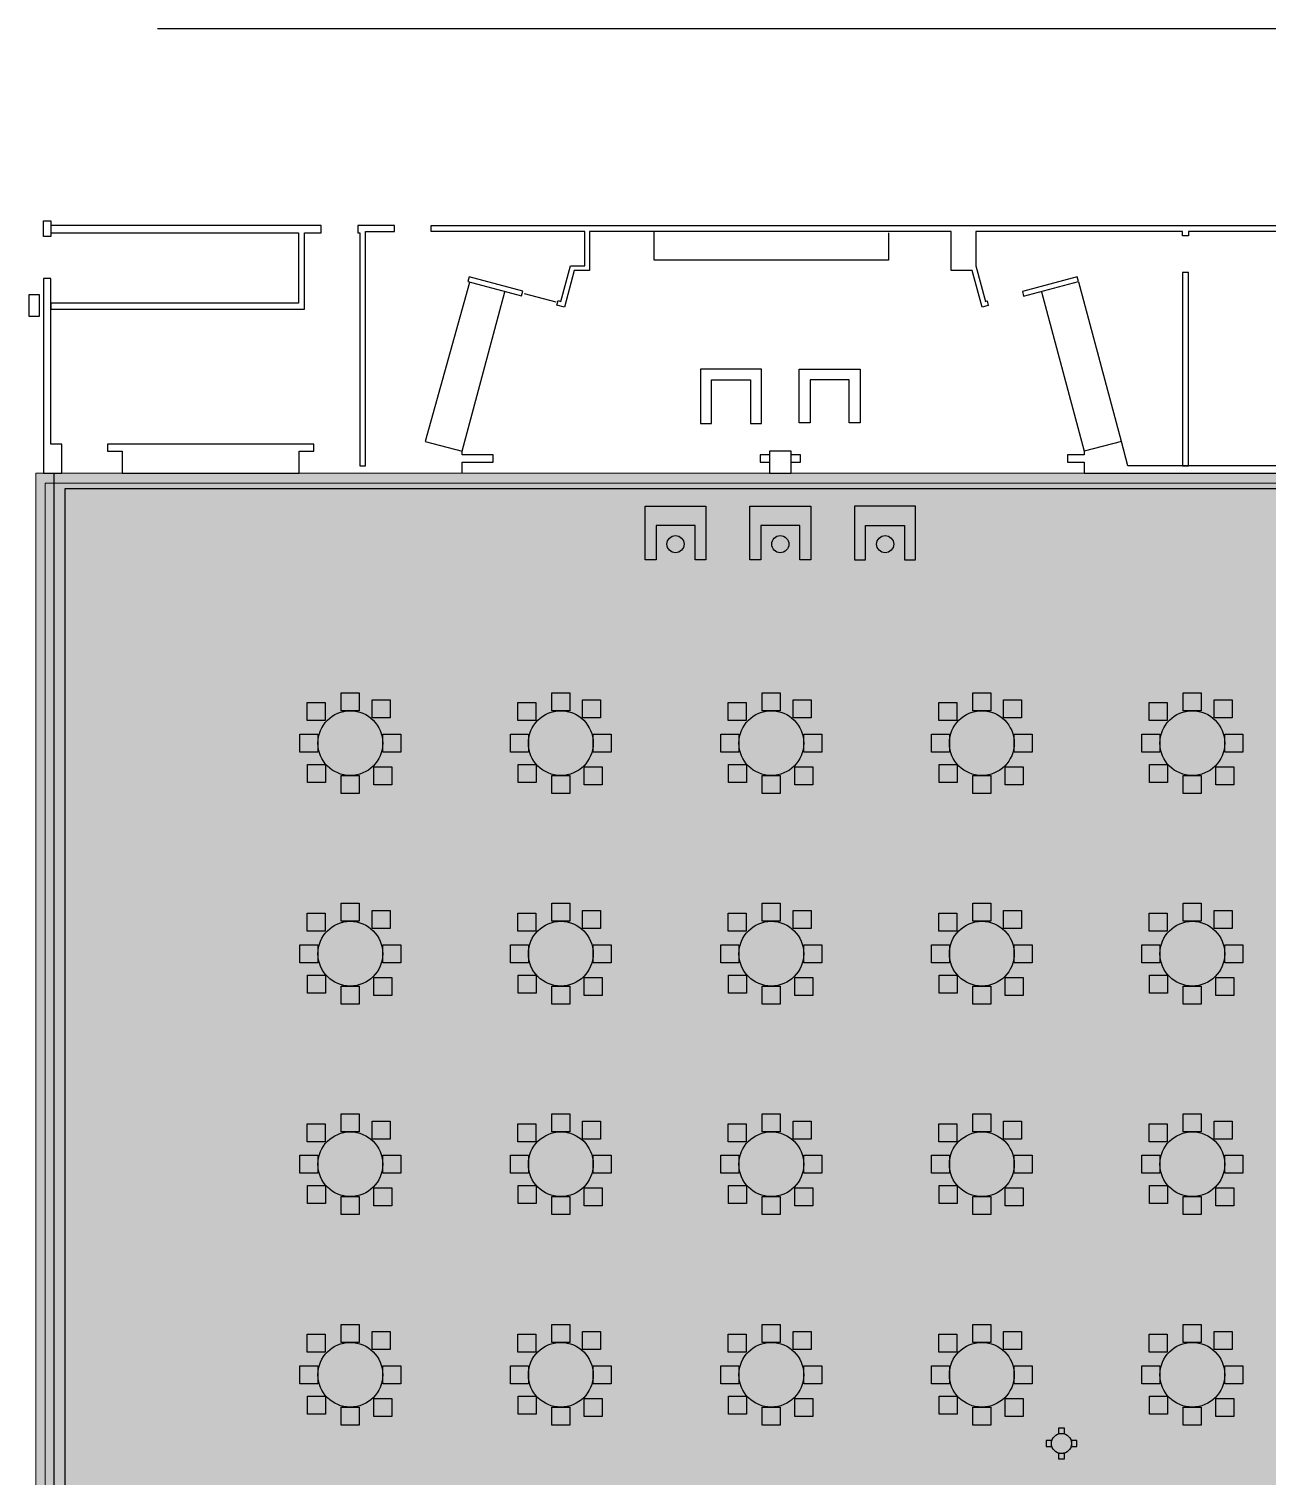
# Model space of a CAD drawing. Header units: metres. Extents: x 304 to 666, y 535 to 801.
# Drawn here: x 308.3 to 421.1, y 669.5 to 801.4 of the extents above; entities that cross this region are included whole.
import ezdxf

# ---------------------------------------------------------------- set-up
doc = ezdxf.new("R2010")
doc.units = ezdxf.units.M
doc.header["$MEASUREMENT"] = 0
doc.layers.add('building', color=7, linetype='Continuous')
doc.layers.add('building3', color=7, linetype='Continuous')

msp = doc.modelspace()

# ---------------------------------------------------------------- hatches: boundary and pattern name
at = {"layer": 'building', "lineweight": 0, "true_color": 0xe6e6e6, "transparency": 33554687}
h = msp.add_hatch(color=254, dxfattribs=at)
h.dxf.hatch_style = 1
h.paths.add_polyline_path([(491.003, 759.9635), (309.7528, 759.9635), (309.7528, 591.7968), (491.003, 591.7968)])
at = {"layer": 'building3', "lineweight": 0, "true_color": 0xe6e6e6, "transparency": 33554687}
h = msp.add_hatch(color=254, dxfattribs=at)
h.dxf.hatch_style = 1
h.paths.add_polyline_path([(490.1637, 760.8808), (308.9135, 760.8808), (308.9135, 592.7141), (490.1637, 592.7141)])
at = {"layer": 'building3', "lineweight": 0, "true_color": 0xffe599, "transparency": 33554687}
h = msp.add_hatch(color=41, dxfattribs=at)
edge = h.paths.add_edge_path(flags=0)
edge.add_ellipse((402.3802, 672.4675), major_axis=(0.9144, 0), ratio=1, start_angle=0.00573, end_angle=360, ccw=False)
edge.add_line((403.2946, 672.4674), (403.2946, 672.4675))

# ---------------------------------------------------------------- linework, layer by layer
at = {"layer": 'building', "color": 18, "lineweight": 25, "true_color": 0x000000}
for points in [[(503.9493, 801.3713), (319.9927, 801.3713)], [(356.4974, 776.6185), (356.7623, 776.5476), (357.6312, 779.7903), (358.935, 779.7903), (358.935, 782.9153), (344.9276, 782.9153), (344.9276, 783.457), (429.845, 783.457), (429.845, 782.9153), (413.9417, 782.9153), (413.9417, 782.5078), (413.4, 782.5078), (413.4, 782.9153), (394.5789, 782.9153), (394.5789, 779.7903), (395.4478, 776.5476), (395.5944, 776.5869), (395.7077, 776.1643)], [(395.7077, 776.1642), (395.1384, 776.0117), (394.2431, 779.3528), (392.3375, 779.3528), (392.3375, 782.9153), (359.3725, 782.9153), (359.3725, 779.3528), (357.9668, 779.3528), (357.0716, 776.0117), (356.3841, 776.1959), (356.4973, 776.6185)], [(365.2653, 780.305), (365.2653, 782.9153)], [(386.6282, 782.7941), (386.6282, 780.2903), (365.2653, 780.2903)], [(309.6082, 760.8808), (310.2683, 760.8808), (311.2775, 760.8808), (311.2775, 763.5475), (310.2749, 763.5475), (310.2749, 778.6236), (309.6082, 778.6236), (309.6082, 760.8969)], [(348.4237, 778.2642), (344.3786, 763.7853), (347.754, 762.8808)], [(402.9207, 761.8808), (404.4573, 761.8808), (404.4573, 760.8808), (430.9573, 760.8808), (430.9573, 761.5475), (408.4381, 761.5475), (407.8381, 763.7867), (403.9473, 778.3073)], [(347.754, 760.8808), (347.754, 761.8808), (350.5874, 761.8808), (350.5874, 762.5475), (347.754, 762.5475), (347.7527, 762.8809), (351.6435, 777.4015)], [(353.3954, 777.2771), (356.2932, 776.5006)], [(400.5665, 777.4015), (404.4573, 762.8809), (404.4573, 762.5475), (402.9206, 762.5475), (402.9206, 761.8809)], [(374.0296, 769.3808), (374.0296, 765.4294), (375.0296, 765.4294), (375.0296, 770.3808), (369.4785, 770.3808), (369.4785, 765.4294), (370.4785, 765.4294), (370.4785, 769.3808), (374.0394, 769.3808)], [(379.4785, 769.3808), (379.4785, 765.4792), (378.4785, 765.4792), (378.4785, 770.3808), (384.0296, 770.3808), (384.0296, 765.4792), (383.0296, 765.4792), (383.0296, 769.3808), (379.4686, 769.3808)], [(316.7748, 762.8808), (316.7748, 760.8808), (318.7748, 760.8808), (332.9113, 760.8808), (332.9113, 762.8808), (334.2447, 762.8808), (334.2447, 763.5475), (315.4441, 763.5475), (315.4441, 762.8808), (316.7775, 762.8808)], [(407.838, 763.7867), (404.4573, 762.8808)], [(375.754, 762.5475), (374.9207, 762.5475), (374.9207, 761.8808), (375.754, 761.8808)], [(377.754, 761.8808), (378.5873, 761.8808), (378.5873, 762.5475), (377.754, 762.5475)], [(310.5405, 760.8808), (310.5405, 591.9668)]]:
    msp.add_lwpolyline(points, dxfattribs=at)
for points in [[(309.6082, 783.8831), (310.2749, 783.8831), (310.2749, 782.457), (309.6082, 782.457)], [(310.2748, 782.7903), (332.8342, 782.7903), (332.8342, 776.377), (310.2748, 776.377), (310.2748, 775.8353), (333.3759, 775.8353), (333.3759, 782.7903), (334.9138, 782.7903), (334.9138, 783.457), (310.2748, 783.457)], [(338.2472, 782.7903), (338.4142, 782.7903), (338.4142, 761.5475), (338.9559, 761.5475), (338.9559, 782.9153), (341.5943, 782.9153), (341.5943, 783.457), (338.9559, 783.457), (338.2472, 783.457)], [(348.3921, 778.7903), (348.2789, 778.3677), (353.1643, 777.0586), (353.2776, 777.4812)], [(403.8179, 778.7903), (398.8142, 777.4496), (398.9274, 777.027), (403.9311, 778.3677)], [(413.4, 779.1745), (413.4, 761.5475), (413.9417, 761.5475), (413.9417, 779.1745)], [(309.2291, 777.1475), (308.2708, 777.1475), (308.2708, 775.1892), (309.2291, 775.1892)], [(375.754, 762.8808), (375.754, 760.8808), (377.754, 760.8808), (377.754, 762.8808)], [(365.4274, 752.9792), (364.4274, 752.9792), (364.4274, 757.8808), (369.9785, 757.8808), (369.9785, 752.9792), (368.9785, 752.9792), (368.9785, 756.1188), (365.4274, 756.1188)], [(373.9785, 757.8808), (379.5296, 757.8808), (379.5296, 752.9792), (378.5296, 752.9792), (378.5296, 756.1188), (374.9785, 756.1188), (374.9785, 752.9792), (373.9785, 752.9792)], [(388.0806, 756.1188), (388.0806, 752.9792), (389.0806, 752.9792), (389.0806, 757.8808), (383.5295, 757.8808), (383.5295, 752.9792), (384.5295, 752.9792), (384.5295, 756.1188)], [(333.6331, 739.9786), (335.2735, 739.9786), (335.2735, 738.3382), (333.6331, 738.3382)], [(336.7391, 740.8808), (338.3795, 740.8808), (338.3795, 739.2404), (336.7391, 739.2404)], [(339.5462, 740.225), (341.1866, 740.225), (341.1866, 738.5846), (339.5462, 738.5846)], [(352.8195, 739.9786), (354.4599, 739.9786), (354.4599, 738.3382), (352.8195, 738.3382)], [(355.9255, 740.8808), (357.5659, 740.8808), (357.5659, 739.2404), (355.9255, 739.2404)], [(358.7326, 740.225), (360.373, 740.225), (360.373, 738.5846), (358.7326, 738.5846)], [(372.0059, 739.9786), (373.6463, 739.9786), (373.6463, 738.3382), (372.0059, 738.3382)], [(375.1119, 740.8808), (376.7523, 740.8808), (376.7523, 739.2404), (375.1119, 739.2404)], [(377.919, 740.225), (379.5594, 740.225), (379.5594, 738.5846), (377.919, 738.5846)], [(391.1923, 739.9786), (392.8327, 739.9786), (392.8327, 738.3382), (391.1923, 738.3382)], [(394.2983, 740.8808), (395.9387, 740.8808), (395.9387, 739.2404), (394.2983, 739.2404)], [(397.1054, 740.225), (398.7458, 740.225), (398.7458, 738.5846), (397.1054, 738.5846)], [(410.3787, 739.9786), (412.0191, 739.9786), (412.0191, 738.3382), (410.3787, 738.3382)], [(413.4847, 740.8808), (415.1251, 740.8808), (415.1251, 739.2404), (413.4847, 739.2404)], [(416.2918, 740.225), (417.9322, 740.225), (417.9322, 738.5846), (416.2918, 738.5846)], [(332.9661, 737.1079), (334.6065, 737.1079), (334.6065, 735.4675), (332.9661, 735.4675)], [(340.5121, 737.1079), (342.1525, 737.1079), (342.1525, 735.4675), (340.5121, 735.4675)], [(352.1525, 737.1079), (353.7929, 737.1079), (353.7929, 735.4675), (352.1525, 735.4675)], [(359.6985, 737.1079), (361.3389, 737.1079), (361.3389, 735.4675), (359.6985, 735.4675)], [(371.3389, 737.1079), (372.9793, 737.1079), (372.9793, 735.4675), (371.3389, 735.4675)], [(378.8849, 737.1079), (380.5253, 737.1079), (380.5253, 735.4675), (378.8849, 735.4675)], [(390.5253, 737.1079), (392.1657, 737.1079), (392.1657, 735.4675), (390.5253, 735.4675)], [(398.0713, 737.1079), (399.7117, 737.1079), (399.7117, 735.4675), (398.0713, 735.4675)], [(409.7117, 737.1079), (411.3521, 737.1079), (411.3521, 735.4675), (409.7117, 735.4675)], [(417.2577, 737.1079), (418.8981, 737.1079), (418.8981, 735.4675), (417.2577, 735.4675)], [(333.664, 734.3428), (335.3044, 734.3428), (335.3044, 732.7024), (333.664, 732.7024)], [(336.7391, 733.3349), (338.3795, 733.3349), (338.3795, 731.6945), (336.7391, 731.6945)], [(339.7004, 734.1269), (341.3408, 734.1269), (341.3408, 732.4865), (339.7004, 732.4865)], [(352.8504, 734.3428), (354.4908, 734.3428), (354.4908, 732.7024), (352.8504, 732.7024)], [(355.9255, 733.3349), (357.5659, 733.3349), (357.5659, 731.6945), (355.9255, 731.6945)], [(358.8868, 734.1269), (360.5272, 734.1269), (360.5272, 732.4865), (358.8868, 732.4865)], [(372.0368, 734.3428), (373.6772, 734.3428), (373.6772, 732.7024), (372.0368, 732.7024)], [(375.1119, 733.3349), (376.7523, 733.3349), (376.7523, 731.6945), (375.1119, 731.6945)], [(378.0732, 734.1269), (379.7136, 734.1269), (379.7136, 732.4865), (378.0732, 732.4865)], [(391.2232, 734.3428), (392.8636, 734.3428), (392.8636, 732.7024), (391.2232, 732.7024)], [(394.2983, 733.3349), (395.9387, 733.3349), (395.9387, 731.6945), (394.2983, 731.6945)], [(397.2596, 734.1269), (398.9, 734.1269), (398.9, 732.4865), (397.2596, 732.4865)], [(410.4096, 734.3428), (412.05, 734.3428), (412.05, 732.7024), (410.4096, 732.7024)], [(413.4847, 733.3349), (415.1251, 733.3349), (415.1251, 731.6945), (413.4847, 731.6945)], [(416.446, 734.1269), (418.0864, 734.1269), (418.0864, 732.4865), (416.446, 732.4865)], [(336.7391, 721.6945), (338.3795, 721.6945), (338.3795, 720.0541), (336.7391, 720.0541)], [(355.9255, 721.6945), (357.5659, 721.6945), (357.5659, 720.0541), (355.9255, 720.0541)], [(375.1119, 721.6945), (376.7523, 721.6945), (376.7523, 720.0541), (375.1119, 720.0541)], [(394.2983, 721.6945), (395.9387, 721.6945), (395.9387, 720.0541), (394.2983, 720.0541)], [(413.4847, 721.6945), (415.1251, 721.6945), (415.1251, 720.0541), (413.4847, 720.0541)], [(333.6331, 720.7923), (335.2735, 720.7923), (335.2735, 719.1519), (333.6331, 719.1519)], [(339.5462, 721.0387), (341.1866, 721.0387), (341.1866, 719.3983), (339.5462, 719.3983)], [(352.8195, 720.7923), (354.4599, 720.7923), (354.4599, 719.1519), (352.8195, 719.1519)], [(358.7326, 721.0387), (360.373, 721.0387), (360.373, 719.3983), (358.7326, 719.3983)], [(372.0059, 720.7923), (373.6463, 720.7923), (373.6463, 719.1519), (372.0059, 719.1519)], [(377.919, 721.0387), (379.5594, 721.0387), (379.5594, 719.3983), (377.919, 719.3983)], [(391.1923, 720.7923), (392.8327, 720.7923), (392.8327, 719.1519), (391.1923, 719.1519)], [(397.1054, 721.0387), (398.7458, 721.0387), (398.7458, 719.3983), (397.1054, 719.3983)], [(410.3787, 720.7923), (412.0191, 720.7923), (412.0191, 719.1519), (410.3787, 719.1519)], [(416.2918, 721.0387), (417.9322, 721.0387), (417.9322, 719.3983), (416.2918, 719.3983)], [(332.9661, 717.9216), (334.6065, 717.9216), (334.6065, 716.2812), (332.9661, 716.2812)], [(340.5121, 717.9216), (342.1525, 717.9216), (342.1525, 716.2812), (340.5121, 716.2812)], [(352.1525, 717.9216), (353.7929, 717.9216), (353.7929, 716.2812), (352.1525, 716.2812)], [(359.6985, 717.9216), (361.3389, 717.9216), (361.3389, 716.2812), (359.6985, 716.2812)], [(371.3389, 717.9216), (372.9793, 717.9216), (372.9793, 716.2812), (371.3389, 716.2812)], [(378.8849, 717.9216), (380.5253, 717.9216), (380.5253, 716.2812), (378.8849, 716.2812)], [(390.5253, 717.9216), (392.1657, 717.9216), (392.1657, 716.2812), (390.5253, 716.2812)], [(398.0713, 717.9216), (399.7117, 717.9216), (399.7117, 716.2812), (398.0713, 716.2812)], [(409.7117, 717.9216), (411.3521, 717.9216), (411.3521, 716.2812), (409.7117, 716.2812)], [(417.2577, 717.9216), (418.8981, 717.9216), (418.8981, 716.2812), (417.2577, 716.2812)], [(333.664, 715.1565), (335.3044, 715.1565), (335.3044, 713.5161), (333.664, 713.5161)], [(339.7004, 714.9406), (341.3408, 714.9406), (341.3408, 713.3002), (339.7004, 713.3002)], [(352.8504, 715.1565), (354.4908, 715.1565), (354.4908, 713.5161), (352.8504, 713.5161)], [(358.8868, 714.9406), (360.5272, 714.9406), (360.5272, 713.3002), (358.8868, 713.3002)], [(372.0368, 715.1565), (373.6772, 715.1565), (373.6772, 713.5161), (372.0368, 713.5161)], [(378.0732, 714.9406), (379.7136, 714.9406), (379.7136, 713.3002), (378.0732, 713.3002)], [(391.2232, 715.1565), (392.8636, 715.1565), (392.8636, 713.5161), (391.2232, 713.5161)], [(397.2596, 714.9406), (398.9, 714.9406), (398.9, 713.3002), (397.2596, 713.3002)], [(410.4096, 715.1565), (412.05, 715.1565), (412.05, 713.5161), (410.4096, 713.5161)], [(416.446, 714.9406), (418.0864, 714.9406), (418.0864, 713.3002), (416.446, 713.3002)], [(336.7391, 714.1486), (338.3795, 714.1486), (338.3795, 712.5082), (336.7391, 712.5082)], [(355.9255, 714.1486), (357.5659, 714.1486), (357.5659, 712.5082), (355.9255, 712.5082)], [(375.1119, 714.1486), (376.7523, 714.1486), (376.7523, 712.5082), (375.1119, 712.5082)], [(394.2983, 714.1486), (395.9387, 714.1486), (395.9387, 712.5082), (394.2983, 712.5082)], [(413.4847, 714.1486), (415.1251, 714.1486), (415.1251, 712.5082), (413.4847, 712.5082)], [(333.6331, 701.606), (335.2735, 701.606), (335.2735, 699.9656), (333.6331, 699.9656)], [(336.7391, 702.5082), (338.3795, 702.5082), (338.3795, 700.8678), (336.7391, 700.8678)], [(339.5462, 701.8524), (341.1866, 701.8524), (341.1866, 700.212), (339.5462, 700.212)], [(352.8195, 701.606), (354.4599, 701.606), (354.4599, 699.9656), (352.8195, 699.9656)], [(355.9255, 702.5082), (357.5659, 702.5082), (357.5659, 700.8678), (355.9255, 700.8678)], [(358.7326, 701.8524), (360.373, 701.8524), (360.373, 700.212), (358.7326, 700.212)], [(372.0059, 701.606), (373.6463, 701.606), (373.6463, 699.9656), (372.0059, 699.9656)], [(375.1119, 702.5082), (376.7523, 702.5082), (376.7523, 700.8678), (375.1119, 700.8678)], [(377.919, 701.8524), (379.5594, 701.8524), (379.5594, 700.212), (377.919, 700.212)], [(391.1923, 701.606), (392.8327, 701.606), (392.8327, 699.9656), (391.1923, 699.9656)], [(394.2983, 702.5082), (395.9387, 702.5082), (395.9387, 700.8678), (394.2983, 700.8678)], [(397.1054, 701.8524), (398.7458, 701.8524), (398.7458, 700.212), (397.1054, 700.212)], [(410.3787, 701.606), (412.0191, 701.606), (412.0191, 699.9656), (410.3787, 699.9656)], [(413.4847, 702.5082), (415.1251, 702.5082), (415.1251, 700.8678), (413.4847, 700.8678)], [(416.2918, 701.8524), (417.9322, 701.8524), (417.9322, 700.212), (416.2918, 700.212)], [(332.9661, 698.7353), (334.6065, 698.7353), (334.6065, 697.0949), (332.9661, 697.0949)], [(340.5121, 698.7353), (342.1525, 698.7353), (342.1525, 697.0949), (340.5121, 697.0949)], [(352.1525, 698.7353), (353.7929, 698.7353), (353.7929, 697.0949), (352.1525, 697.0949)], [(359.6985, 698.7353), (361.3389, 698.7353), (361.3389, 697.0949), (359.6985, 697.0949)], [(371.3389, 698.7353), (372.9793, 698.7353), (372.9793, 697.0949), (371.3389, 697.0949)], [(378.8849, 698.7353), (380.5253, 698.7353), (380.5253, 697.0949), (378.8849, 697.0949)], [(390.5253, 698.7353), (392.1657, 698.7353), (392.1657, 697.0949), (390.5253, 697.0949)], [(398.0713, 698.7353), (399.7117, 698.7353), (399.7117, 697.0949), (398.0713, 697.0949)], [(409.7117, 698.7353), (411.3521, 698.7353), (411.3521, 697.0949), (409.7117, 697.0949)], [(417.2577, 698.7353), (418.8981, 698.7353), (418.8981, 697.0949), (417.2577, 697.0949)], [(333.664, 695.9702), (335.3044, 695.9702), (335.3044, 694.3298), (333.664, 694.3298)], [(339.7004, 695.7543), (341.3408, 695.7543), (341.3408, 694.1139), (339.7004, 694.1139)], [(352.8504, 695.9702), (354.4908, 695.9702), (354.4908, 694.3298), (352.8504, 694.3298)], [(358.8868, 695.7543), (360.5272, 695.7543), (360.5272, 694.1139), (358.8868, 694.1139)], [(372.0368, 695.9702), (373.6772, 695.9702), (373.6772, 694.3298), (372.0368, 694.3298)], [(378.0732, 695.7543), (379.7136, 695.7543), (379.7136, 694.1139), (378.0732, 694.1139)], [(391.2232, 695.9702), (392.8636, 695.9702), (392.8636, 694.3298), (391.2232, 694.3298)], [(397.2596, 695.7543), (398.9, 695.7543), (398.9, 694.1139), (397.2596, 694.1139)], [(410.4096, 695.9702), (412.05, 695.9702), (412.05, 694.3298), (410.4096, 694.3298)], [(416.446, 695.7543), (418.0864, 695.7543), (418.0864, 694.1139), (416.446, 694.1139)], [(336.7391, 694.9623), (338.3795, 694.9623), (338.3795, 693.3219), (336.7391, 693.3219)], [(355.9255, 694.9623), (357.5659, 694.9623), (357.5659, 693.3219), (355.9255, 693.3219)], [(375.1119, 694.9623), (376.7523, 694.9623), (376.7523, 693.3219), (375.1119, 693.3219)], [(394.2983, 694.9623), (395.9387, 694.9623), (395.9387, 693.3219), (394.2983, 693.3219)], [(413.4847, 694.9623), (415.1251, 694.9623), (415.1251, 693.3219), (413.4847, 693.3219)], [(336.7391, 683.3219), (338.3795, 683.3219), (338.3795, 681.6815), (336.7391, 681.6815)], [(355.9255, 683.3219), (357.5659, 683.3219), (357.5659, 681.6815), (355.9255, 681.6815)], [(375.1119, 683.3219), (376.7523, 683.3219), (376.7523, 681.6815), (375.1119, 681.6815)], [(394.2983, 683.3219), (395.9387, 683.3219), (395.9387, 681.6815), (394.2983, 681.6815)], [(413.4847, 683.3219), (415.1251, 683.3219), (415.1251, 681.6815), (413.4847, 681.6815)], [(333.6331, 682.4197), (335.2735, 682.4197), (335.2735, 680.7793), (333.6331, 680.7793)], [(339.5462, 682.6661), (341.1866, 682.6661), (341.1866, 681.0257), (339.5462, 681.0257)], [(352.8195, 682.4197), (354.4599, 682.4197), (354.4599, 680.7793), (352.8195, 680.7793)], [(358.7326, 682.6661), (360.373, 682.6661), (360.373, 681.0257), (358.7326, 681.0257)], [(372.0059, 682.4197), (373.6463, 682.4197), (373.6463, 680.7793), (372.0059, 680.7793)], [(377.919, 682.6661), (379.5594, 682.6661), (379.5594, 681.0257), (377.919, 681.0257)], [(391.1923, 682.4197), (392.8327, 682.4197), (392.8327, 680.7793), (391.1923, 680.7793)], [(397.1054, 682.6661), (398.7458, 682.6661), (398.7458, 681.0257), (397.1054, 681.0257)], [(410.3787, 682.4197), (412.0191, 682.4197), (412.0191, 680.7793), (410.3787, 680.7793)], [(416.2918, 682.6661), (417.9322, 682.6661), (417.9322, 681.0257), (416.2918, 681.0257)], [(332.9661, 679.549), (334.6065, 679.549), (334.6065, 677.9086), (332.9661, 677.9086)], [(340.5121, 679.549), (342.1525, 679.549), (342.1525, 677.9086), (340.5121, 677.9086)], [(352.1525, 679.549), (353.7929, 679.549), (353.7929, 677.9086), (352.1525, 677.9086)], [(359.6985, 679.549), (361.3389, 679.549), (361.3389, 677.9086), (359.6985, 677.9086)], [(371.3389, 679.549), (372.9793, 679.549), (372.9793, 677.9086), (371.3389, 677.9086)], [(378.8849, 679.549), (380.5253, 679.549), (380.5253, 677.9086), (378.8849, 677.9086)], [(390.5253, 679.549), (392.1657, 679.549), (392.1657, 677.9086), (390.5253, 677.9086)], [(398.0713, 679.549), (399.7117, 679.549), (399.7117, 677.9086), (398.0713, 677.9086)], [(409.7117, 679.549), (411.3521, 679.549), (411.3521, 677.9086), (409.7117, 677.9086)], [(417.2577, 679.549), (418.8981, 679.549), (418.8981, 677.9086), (417.2577, 677.9086)], [(333.664, 676.7839), (335.3044, 676.7839), (335.3044, 675.1435), (333.664, 675.1435)], [(339.7004, 676.568), (341.3408, 676.568), (341.3408, 674.9276), (339.7004, 674.9276)], [(352.8504, 676.7839), (354.4908, 676.7839), (354.4908, 675.1435), (352.8504, 675.1435)], [(358.8868, 676.568), (360.5272, 676.568), (360.5272, 674.9276), (358.8868, 674.9276)], [(372.0368, 676.7839), (373.6772, 676.7839), (373.6772, 675.1435), (372.0368, 675.1435)], [(378.0732, 676.568), (379.7136, 676.568), (379.7136, 674.9276), (378.0732, 674.9276)], [(391.2232, 676.7839), (392.8636, 676.7839), (392.8636, 675.1435), (391.2232, 675.1435)], [(397.2596, 676.568), (398.9, 676.568), (398.9, 674.9276), (397.2596, 674.9276)], [(410.4096, 676.7839), (412.05, 676.7839), (412.05, 675.1435), (410.4096, 675.1435)], [(416.446, 676.568), (418.0864, 676.568), (418.0864, 674.9276), (416.446, 674.9276)], [(336.7391, 675.776), (338.3795, 675.776), (338.3795, 674.1356), (336.7391, 674.1356)], [(355.9255, 675.776), (357.5659, 675.776), (357.5659, 674.1356), (355.9255, 674.1356)], [(375.1119, 675.776), (376.7523, 675.776), (376.7523, 674.1356), (375.1119, 674.1356)], [(394.2983, 675.776), (395.9387, 675.776), (395.9387, 674.1356), (394.2983, 674.1356)], [(413.4847, 675.776), (415.1251, 675.776), (415.1251, 674.1356), (413.4847, 674.1356)]]:
    msp.add_lwpolyline(points, close=True, dxfattribs=at)
at = {"layer": 'building', "color": 254, "lineweight": 0, "true_color": 0xe6e6e6, "transparency": 33554687}
msp.add_lwpolyline([(491.003, 759.9635), (309.7528, 759.9635), (309.7528, 591.7968), (491.003, 591.7968)], close=True, dxfattribs=at)
at = {"layer": 'building', "color": 254, "lineweight": 0, "true_color": 0xe6e6e6}
msp.add_lwpolyline([(491.003, 759.9635), (309.7528, 759.9635), (309.7528, 591.7968), (491.003, 591.7968)], close=True, dxfattribs=at)
msp.add_lwpolyline([(491.003, 759.9635), (309.7528, 759.9635), (309.7528, 591.7968), (491.003, 591.7968)], close=True, dxfattribs=at)
at = {"layer": 'building', "color": 254, "lineweight": 25, "true_color": 0xe6e6e6}
msp.add_lwpolyline([(492.7965, 759.4642), (311.5463, 759.4642), (311.5463, 591.2975), (492.7965, 591.2975)], close=True, dxfattribs=at)
at = {"layer": 'building', "color": 18, "lineweight": 25, "true_color": 0x000000}
for centre, major_axis in [((367.198, 754.4217), (0.7812, 0)), ((376.7491, 754.4217), (0.7812, 0)), ((386.31, 754.4217), (0.7812, 0)), ((337.5593, 736.2876), (2.9528, 0)), ((356.7457, 736.2876), (2.9528, 0)), ((375.9321, 736.2876), (2.9528, 0)), ((395.1185, 736.2876), (2.9528, 0)), ((414.3049, 736.2876), (2.9528, 0)), ((337.5593, 717.1013), (2.9528, 0)), ((356.7457, 717.1013), (2.9528, 0)), ((375.9321, 717.1013), (2.9528, 0)), ((395.1185, 717.1013), (2.9528, 0)), ((414.3049, 717.1013), (2.9528, 0)), ((337.5593, 697.915), (2.9528, 0)), ((356.7457, 697.915), (2.9528, 0)), ((375.9321, 697.915), (2.9528, 0)), ((395.1185, 697.915), (2.9528, 0)), ((414.3049, 697.915), (2.9528, 0)), ((337.5593, 678.7287), (2.9528, 0)), ((356.7457, 678.7287), (2.9528, 0)), ((375.9321, 678.7287), (2.9528, 0)), ((395.1185, 678.7287), (2.9528, 0)), ((414.3049, 678.7287), (2.9528, 0))]:
    msp.add_ellipse(centre, major_axis=major_axis, ratio=1, dxfattribs=at)
at = {"layer": 'building3', "color": 18, "lineweight": 25, "true_color": 0x000000}
for points in [[(503.9493, 801.3713), (319.9927, 801.3713)], [(356.4974, 776.6185), (356.7623, 776.5476), (357.6312, 779.7903), (358.935, 779.7903), (358.935, 782.9153), (344.9276, 782.9153), (344.9276, 783.457), (429.845, 783.457), (429.845, 782.9153), (413.9417, 782.9153), (413.9417, 782.5078), (413.4, 782.5078), (413.4, 782.9153), (394.5789, 782.9153), (394.5789, 779.7903), (395.4478, 776.5476), (395.5944, 776.5869), (395.7077, 776.1643)], [(395.7077, 776.1642), (395.1384, 776.0117), (394.2431, 779.3528), (392.3375, 779.3528), (392.3375, 782.9153), (359.3725, 782.9153), (359.3725, 779.3528), (357.9668, 779.3528), (357.0716, 776.0117), (356.3841, 776.1959), (356.4973, 776.6185)], [(365.2653, 780.305), (365.2653, 782.9153)], [(386.6282, 782.7941), (386.6282, 780.2903), (365.2653, 780.2903)], [(309.6082, 760.8808), (310.2683, 760.8808), (311.2775, 760.8808), (311.2775, 763.5475), (310.2749, 763.5475), (310.2749, 778.6236), (309.6082, 778.6236), (309.6082, 760.8969)], [(348.4237, 778.2642), (344.3786, 763.7853), (347.754, 762.8808)], [(402.9207, 761.8808), (404.4573, 761.8808), (404.4573, 760.8808), (430.9573, 760.8808), (430.9573, 761.5475), (408.4381, 761.5475), (407.8381, 763.7867), (403.9473, 778.3073)], [(347.754, 760.8808), (347.754, 761.8808), (350.5874, 761.8808), (350.5874, 762.5475), (347.754, 762.5475), (347.7527, 762.8809), (351.6435, 777.4015)], [(353.3954, 777.2771), (356.2932, 776.5006)], [(400.5665, 777.4015), (404.4573, 762.8809), (404.4573, 762.5475), (402.9206, 762.5475), (402.9206, 761.8809)], [(374.0296, 769.3808), (374.0296, 765.4294), (375.0296, 765.4294), (375.0296, 770.3808), (369.4785, 770.3808), (369.4785, 765.4294), (370.4785, 765.4294), (370.4785, 769.3808), (374.0394, 769.3808)], [(379.4785, 769.3808), (379.4785, 765.4792), (378.4785, 765.4792), (378.4785, 770.3808), (384.0296, 770.3808), (384.0296, 765.4792), (383.0296, 765.4792), (383.0296, 769.3808), (379.4686, 769.3808)], [(316.7748, 762.8808), (316.7748, 760.8808), (318.7748, 760.8808), (332.9113, 760.8808), (332.9113, 762.8808), (334.2447, 762.8808), (334.2447, 763.5475), (315.4441, 763.5475), (315.4441, 762.8808), (316.7775, 762.8808)], [(407.838, 763.7867), (404.4573, 762.8808)], [(375.754, 762.5475), (374.9207, 762.5475), (374.9207, 761.8808), (375.754, 761.8808)], [(377.754, 761.8808), (378.5873, 761.8808), (378.5873, 762.5475), (377.754, 762.5475)], [(310.5405, 760.8808), (310.5405, 591.9668)]]:
    msp.add_lwpolyline(points, dxfattribs=at)
for points in [[(309.6082, 783.8831), (310.2749, 783.8831), (310.2749, 782.457), (309.6082, 782.457)], [(310.2748, 782.7903), (332.8342, 782.7903), (332.8342, 776.377), (310.2748, 776.377), (310.2748, 775.8353), (333.3759, 775.8353), (333.3759, 782.7903), (334.9138, 782.7903), (334.9138, 783.457), (310.2748, 783.457)], [(338.2472, 782.7903), (338.4142, 782.7903), (338.4142, 761.5475), (338.9559, 761.5475), (338.9559, 782.9153), (341.5943, 782.9153), (341.5943, 783.457), (338.9559, 783.457), (338.2472, 783.457)], [(348.3921, 778.7903), (348.2789, 778.3677), (353.1643, 777.0586), (353.2776, 777.4812)], [(403.8179, 778.7903), (398.8142, 777.4496), (398.9274, 777.027), (403.9311, 778.3677)], [(413.4, 779.1745), (413.4, 761.5475), (413.9417, 761.5475), (413.9417, 779.1745)], [(309.2291, 777.1475), (308.2708, 777.1475), (308.2708, 775.1892), (309.2291, 775.1892)], [(375.754, 762.8808), (375.754, 760.8808), (377.754, 760.8808), (377.754, 762.8808)], [(365.4274, 752.9792), (364.4274, 752.9792), (364.4274, 757.8808), (369.9785, 757.8808), (369.9785, 752.9792), (368.9785, 752.9792), (368.9785, 756.1188), (365.4274, 756.1188)], [(373.9785, 757.8808), (379.5296, 757.8808), (379.5296, 752.9792), (378.5296, 752.9792), (378.5296, 756.1188), (374.9785, 756.1188), (374.9785, 752.9792), (373.9785, 752.9792)], [(388.0806, 756.1188), (388.0806, 752.9792), (389.0806, 752.9792), (389.0806, 757.8808), (383.5295, 757.8808), (383.5295, 752.9792), (384.5295, 752.9792), (384.5295, 756.1188)], [(333.6331, 739.9786), (335.2735, 739.9786), (335.2735, 738.3382), (333.6331, 738.3382)], [(336.7391, 740.8808), (338.3795, 740.8808), (338.3795, 739.2404), (336.7391, 739.2404)], [(339.5462, 740.225), (341.1866, 740.225), (341.1866, 738.5846), (339.5462, 738.5846)], [(352.8195, 739.9786), (354.4599, 739.9786), (354.4599, 738.3382), (352.8195, 738.3382)], [(355.9255, 740.8808), (357.5659, 740.8808), (357.5659, 739.2404), (355.9255, 739.2404)], [(358.7326, 740.225), (360.373, 740.225), (360.373, 738.5846), (358.7326, 738.5846)], [(372.0059, 739.9786), (373.6463, 739.9786), (373.6463, 738.3382), (372.0059, 738.3382)], [(375.1119, 740.8808), (376.7523, 740.8808), (376.7523, 739.2404), (375.1119, 739.2404)], [(377.919, 740.225), (379.5594, 740.225), (379.5594, 738.5846), (377.919, 738.5846)], [(391.1923, 739.9786), (392.8327, 739.9786), (392.8327, 738.3382), (391.1923, 738.3382)], [(394.2983, 740.8808), (395.9387, 740.8808), (395.9387, 739.2404), (394.2983, 739.2404)], [(397.1054, 740.225), (398.7458, 740.225), (398.7458, 738.5846), (397.1054, 738.5846)], [(410.3787, 739.9786), (412.0191, 739.9786), (412.0191, 738.3382), (410.3787, 738.3382)], [(413.4847, 740.8808), (415.1251, 740.8808), (415.1251, 739.2404), (413.4847, 739.2404)], [(416.2918, 740.225), (417.9322, 740.225), (417.9322, 738.5846), (416.2918, 738.5846)], [(332.9661, 737.1079), (334.6065, 737.1079), (334.6065, 735.4675), (332.9661, 735.4675)], [(340.5121, 737.1079), (342.1525, 737.1079), (342.1525, 735.4675), (340.5121, 735.4675)], [(352.1525, 737.1079), (353.7929, 737.1079), (353.7929, 735.4675), (352.1525, 735.4675)], [(359.6985, 737.1079), (361.3389, 737.1079), (361.3389, 735.4675), (359.6985, 735.4675)], [(371.3389, 737.1079), (372.9793, 737.1079), (372.9793, 735.4675), (371.3389, 735.4675)], [(378.8849, 737.1079), (380.5253, 737.1079), (380.5253, 735.4675), (378.8849, 735.4675)], [(390.5253, 737.1079), (392.1657, 737.1079), (392.1657, 735.4675), (390.5253, 735.4675)], [(398.0713, 737.1079), (399.7117, 737.1079), (399.7117, 735.4675), (398.0713, 735.4675)], [(409.7117, 737.1079), (411.3521, 737.1079), (411.3521, 735.4675), (409.7117, 735.4675)], [(417.2577, 737.1079), (418.8981, 737.1079), (418.8981, 735.4675), (417.2577, 735.4675)], [(333.664, 734.3428), (335.3044, 734.3428), (335.3044, 732.7024), (333.664, 732.7024)], [(336.7391, 733.3349), (338.3795, 733.3349), (338.3795, 731.6945), (336.7391, 731.6945)], [(339.7004, 734.1269), (341.3408, 734.1269), (341.3408, 732.4865), (339.7004, 732.4865)], [(352.8504, 734.3428), (354.4908, 734.3428), (354.4908, 732.7024), (352.8504, 732.7024)], [(355.9255, 733.3349), (357.5659, 733.3349), (357.5659, 731.6945), (355.9255, 731.6945)], [(358.8868, 734.1269), (360.5272, 734.1269), (360.5272, 732.4865), (358.8868, 732.4865)], [(372.0368, 734.3428), (373.6772, 734.3428), (373.6772, 732.7024), (372.0368, 732.7024)], [(375.1119, 733.3349), (376.7523, 733.3349), (376.7523, 731.6945), (375.1119, 731.6945)], [(378.0732, 734.1269), (379.7136, 734.1269), (379.7136, 732.4865), (378.0732, 732.4865)], [(391.2232, 734.3428), (392.8636, 734.3428), (392.8636, 732.7024), (391.2232, 732.7024)], [(394.2983, 733.3349), (395.9387, 733.3349), (395.9387, 731.6945), (394.2983, 731.6945)], [(397.2596, 734.1269), (398.9, 734.1269), (398.9, 732.4865), (397.2596, 732.4865)], [(410.4096, 734.3428), (412.05, 734.3428), (412.05, 732.7024), (410.4096, 732.7024)], [(413.4847, 733.3349), (415.1251, 733.3349), (415.1251, 731.6945), (413.4847, 731.6945)], [(416.446, 734.1269), (418.0864, 734.1269), (418.0864, 732.4865), (416.446, 732.4865)], [(336.7391, 721.6945), (338.3795, 721.6945), (338.3795, 720.0541), (336.7391, 720.0541)], [(355.9255, 721.6945), (357.5659, 721.6945), (357.5659, 720.0541), (355.9255, 720.0541)], [(375.1119, 721.6945), (376.7523, 721.6945), (376.7523, 720.0541), (375.1119, 720.0541)], [(394.2983, 721.6945), (395.9387, 721.6945), (395.9387, 720.0541), (394.2983, 720.0541)], [(413.4847, 721.6945), (415.1251, 721.6945), (415.1251, 720.0541), (413.4847, 720.0541)], [(333.6331, 720.7923), (335.2735, 720.7923), (335.2735, 719.1519), (333.6331, 719.1519)], [(339.5462, 721.0387), (341.1866, 721.0387), (341.1866, 719.3983), (339.5462, 719.3983)], [(352.8195, 720.7923), (354.4599, 720.7923), (354.4599, 719.1519), (352.8195, 719.1519)], [(358.7326, 721.0387), (360.373, 721.0387), (360.373, 719.3983), (358.7326, 719.3983)], [(372.0059, 720.7923), (373.6463, 720.7923), (373.6463, 719.1519), (372.0059, 719.1519)], [(377.919, 721.0387), (379.5594, 721.0387), (379.5594, 719.3983), (377.919, 719.3983)], [(391.1923, 720.7923), (392.8327, 720.7923), (392.8327, 719.1519), (391.1923, 719.1519)], [(397.1054, 721.0387), (398.7458, 721.0387), (398.7458, 719.3983), (397.1054, 719.3983)], [(410.3787, 720.7923), (412.0191, 720.7923), (412.0191, 719.1519), (410.3787, 719.1519)], [(416.2918, 721.0387), (417.9322, 721.0387), (417.9322, 719.3983), (416.2918, 719.3983)], [(332.9661, 717.9216), (334.6065, 717.9216), (334.6065, 716.2812), (332.9661, 716.2812)], [(340.5121, 717.9216), (342.1525, 717.9216), (342.1525, 716.2812), (340.5121, 716.2812)], [(352.1525, 717.9216), (353.7929, 717.9216), (353.7929, 716.2812), (352.1525, 716.2812)], [(359.6985, 717.9216), (361.3389, 717.9216), (361.3389, 716.2812), (359.6985, 716.2812)], [(371.3389, 717.9216), (372.9793, 717.9216), (372.9793, 716.2812), (371.3389, 716.2812)], [(378.8849, 717.9216), (380.5253, 717.9216), (380.5253, 716.2812), (378.8849, 716.2812)], [(390.5253, 717.9216), (392.1657, 717.9216), (392.1657, 716.2812), (390.5253, 716.2812)], [(398.0713, 717.9216), (399.7117, 717.9216), (399.7117, 716.2812), (398.0713, 716.2812)], [(409.7117, 717.9216), (411.3521, 717.9216), (411.3521, 716.2812), (409.7117, 716.2812)], [(417.2577, 717.9216), (418.8981, 717.9216), (418.8981, 716.2812), (417.2577, 716.2812)], [(333.664, 715.1565), (335.3044, 715.1565), (335.3044, 713.5161), (333.664, 713.5161)], [(339.7004, 714.9406), (341.3408, 714.9406), (341.3408, 713.3002), (339.7004, 713.3002)], [(352.8504, 715.1565), (354.4908, 715.1565), (354.4908, 713.5161), (352.8504, 713.5161)], [(358.8868, 714.9406), (360.5272, 714.9406), (360.5272, 713.3002), (358.8868, 713.3002)], [(372.0368, 715.1565), (373.6772, 715.1565), (373.6772, 713.5161), (372.0368, 713.5161)], [(378.0732, 714.9406), (379.7136, 714.9406), (379.7136, 713.3002), (378.0732, 713.3002)], [(391.2232, 715.1565), (392.8636, 715.1565), (392.8636, 713.5161), (391.2232, 713.5161)], [(397.2596, 714.9406), (398.9, 714.9406), (398.9, 713.3002), (397.2596, 713.3002)], [(410.4096, 715.1565), (412.05, 715.1565), (412.05, 713.5161), (410.4096, 713.5161)], [(416.446, 714.9406), (418.0864, 714.9406), (418.0864, 713.3002), (416.446, 713.3002)], [(336.7391, 714.1486), (338.3795, 714.1486), (338.3795, 712.5082), (336.7391, 712.5082)], [(355.9255, 714.1486), (357.5659, 714.1486), (357.5659, 712.5082), (355.9255, 712.5082)], [(375.1119, 714.1486), (376.7523, 714.1486), (376.7523, 712.5082), (375.1119, 712.5082)], [(394.2983, 714.1486), (395.9387, 714.1486), (395.9387, 712.5082), (394.2983, 712.5082)], [(413.4847, 714.1486), (415.1251, 714.1486), (415.1251, 712.5082), (413.4847, 712.5082)], [(333.6331, 701.606), (335.2735, 701.606), (335.2735, 699.9656), (333.6331, 699.9656)], [(336.7391, 702.5082), (338.3795, 702.5082), (338.3795, 700.8678), (336.7391, 700.8678)], [(339.5462, 701.8524), (341.1866, 701.8524), (341.1866, 700.212), (339.5462, 700.212)], [(352.8195, 701.606), (354.4599, 701.606), (354.4599, 699.9656), (352.8195, 699.9656)], [(355.9255, 702.5082), (357.5659, 702.5082), (357.5659, 700.8678), (355.9255, 700.8678)], [(358.7326, 701.8524), (360.373, 701.8524), (360.373, 700.212), (358.7326, 700.212)], [(372.0059, 701.606), (373.6463, 701.606), (373.6463, 699.9656), (372.0059, 699.9656)], [(375.1119, 702.5082), (376.7523, 702.5082), (376.7523, 700.8678), (375.1119, 700.8678)], [(377.919, 701.8524), (379.5594, 701.8524), (379.5594, 700.212), (377.919, 700.212)], [(391.1923, 701.606), (392.8327, 701.606), (392.8327, 699.9656), (391.1923, 699.9656)], [(394.2983, 702.5082), (395.9387, 702.5082), (395.9387, 700.8678), (394.2983, 700.8678)], [(397.1054, 701.8524), (398.7458, 701.8524), (398.7458, 700.212), (397.1054, 700.212)], [(410.3787, 701.606), (412.0191, 701.606), (412.0191, 699.9656), (410.3787, 699.9656)], [(413.4847, 702.5082), (415.1251, 702.5082), (415.1251, 700.8678), (413.4847, 700.8678)], [(416.2918, 701.8524), (417.9322, 701.8524), (417.9322, 700.212), (416.2918, 700.212)], [(332.9661, 698.7353), (334.6065, 698.7353), (334.6065, 697.0949), (332.9661, 697.0949)], [(340.5121, 698.7353), (342.1525, 698.7353), (342.1525, 697.0949), (340.5121, 697.0949)], [(352.1525, 698.7353), (353.7929, 698.7353), (353.7929, 697.0949), (352.1525, 697.0949)], [(359.6985, 698.7353), (361.3389, 698.7353), (361.3389, 697.0949), (359.6985, 697.0949)], [(371.3389, 698.7353), (372.9793, 698.7353), (372.9793, 697.0949), (371.3389, 697.0949)], [(378.8849, 698.7353), (380.5253, 698.7353), (380.5253, 697.0949), (378.8849, 697.0949)], [(390.5253, 698.7353), (392.1657, 698.7353), (392.1657, 697.0949), (390.5253, 697.0949)], [(398.0713, 698.7353), (399.7117, 698.7353), (399.7117, 697.0949), (398.0713, 697.0949)], [(409.7117, 698.7353), (411.3521, 698.7353), (411.3521, 697.0949), (409.7117, 697.0949)], [(417.2577, 698.7353), (418.8981, 698.7353), (418.8981, 697.0949), (417.2577, 697.0949)], [(333.664, 695.9702), (335.3044, 695.9702), (335.3044, 694.3298), (333.664, 694.3298)], [(339.7004, 695.7543), (341.3408, 695.7543), (341.3408, 694.1139), (339.7004, 694.1139)], [(352.8504, 695.9702), (354.4908, 695.9702), (354.4908, 694.3298), (352.8504, 694.3298)], [(358.8868, 695.7543), (360.5272, 695.7543), (360.5272, 694.1139), (358.8868, 694.1139)], [(372.0368, 695.9702), (373.6772, 695.9702), (373.6772, 694.3298), (372.0368, 694.3298)], [(378.0732, 695.7543), (379.7136, 695.7543), (379.7136, 694.1139), (378.0732, 694.1139)], [(391.2232, 695.9702), (392.8636, 695.9702), (392.8636, 694.3298), (391.2232, 694.3298)], [(397.2596, 695.7543), (398.9, 695.7543), (398.9, 694.1139), (397.2596, 694.1139)], [(410.4096, 695.9702), (412.05, 695.9702), (412.05, 694.3298), (410.4096, 694.3298)], [(416.446, 695.7543), (418.0864, 695.7543), (418.0864, 694.1139), (416.446, 694.1139)], [(336.7391, 694.9623), (338.3795, 694.9623), (338.3795, 693.3219), (336.7391, 693.3219)], [(355.9255, 694.9623), (357.5659, 694.9623), (357.5659, 693.3219), (355.9255, 693.3219)], [(375.1119, 694.9623), (376.7523, 694.9623), (376.7523, 693.3219), (375.1119, 693.3219)], [(394.2983, 694.9623), (395.9387, 694.9623), (395.9387, 693.3219), (394.2983, 693.3219)], [(413.4847, 694.9623), (415.1251, 694.9623), (415.1251, 693.3219), (413.4847, 693.3219)], [(336.7391, 683.3219), (338.3795, 683.3219), (338.3795, 681.6815), (336.7391, 681.6815)], [(355.9255, 683.3219), (357.5659, 683.3219), (357.5659, 681.6815), (355.9255, 681.6815)], [(375.1119, 683.3219), (376.7523, 683.3219), (376.7523, 681.6815), (375.1119, 681.6815)], [(394.2983, 683.3219), (395.9387, 683.3219), (395.9387, 681.6815), (394.2983, 681.6815)], [(413.4847, 683.3219), (415.1251, 683.3219), (415.1251, 681.6815), (413.4847, 681.6815)], [(333.6331, 682.4197), (335.2735, 682.4197), (335.2735, 680.7793), (333.6331, 680.7793)], [(339.5462, 682.6661), (341.1866, 682.6661), (341.1866, 681.0257), (339.5462, 681.0257)], [(352.8195, 682.4197), (354.4599, 682.4197), (354.4599, 680.7793), (352.8195, 680.7793)], [(358.7326, 682.6661), (360.373, 682.6661), (360.373, 681.0257), (358.7326, 681.0257)], [(372.0059, 682.4197), (373.6463, 682.4197), (373.6463, 680.7793), (372.0059, 680.7793)], [(377.919, 682.6661), (379.5594, 682.6661), (379.5594, 681.0257), (377.919, 681.0257)], [(391.1923, 682.4197), (392.8327, 682.4197), (392.8327, 680.7793), (391.1923, 680.7793)], [(397.1054, 682.6661), (398.7458, 682.6661), (398.7458, 681.0257), (397.1054, 681.0257)], [(410.3787, 682.4197), (412.0191, 682.4197), (412.0191, 680.7793), (410.3787, 680.7793)], [(416.2918, 682.6661), (417.9322, 682.6661), (417.9322, 681.0257), (416.2918, 681.0257)], [(332.9661, 679.549), (334.6065, 679.549), (334.6065, 677.9086), (332.9661, 677.9086)], [(340.5121, 679.549), (342.1525, 679.549), (342.1525, 677.9086), (340.5121, 677.9086)], [(352.1525, 679.549), (353.7929, 679.549), (353.7929, 677.9086), (352.1525, 677.9086)], [(359.6985, 679.549), (361.3389, 679.549), (361.3389, 677.9086), (359.6985, 677.9086)], [(371.3389, 679.549), (372.9793, 679.549), (372.9793, 677.9086), (371.3389, 677.9086)], [(378.8849, 679.549), (380.5253, 679.549), (380.5253, 677.9086), (378.8849, 677.9086)], [(390.5253, 679.549), (392.1657, 679.549), (392.1657, 677.9086), (390.5253, 677.9086)], [(398.0713, 679.549), (399.7117, 679.549), (399.7117, 677.9086), (398.0713, 677.9086)], [(409.7117, 679.549), (411.3521, 679.549), (411.3521, 677.9086), (409.7117, 677.9086)], [(417.2577, 679.549), (418.8981, 679.549), (418.8981, 677.9086), (417.2577, 677.9086)], [(333.664, 676.7839), (335.3044, 676.7839), (335.3044, 675.1435), (333.664, 675.1435)], [(339.7004, 676.568), (341.3408, 676.568), (341.3408, 674.9276), (339.7004, 674.9276)], [(352.8504, 676.7839), (354.4908, 676.7839), (354.4908, 675.1435), (352.8504, 675.1435)], [(358.8868, 676.568), (360.5272, 676.568), (360.5272, 674.9276), (358.8868, 674.9276)], [(372.0368, 676.7839), (373.6772, 676.7839), (373.6772, 675.1435), (372.0368, 675.1435)], [(378.0732, 676.568), (379.7136, 676.568), (379.7136, 674.9276), (378.0732, 674.9276)], [(391.2232, 676.7839), (392.8636, 676.7839), (392.8636, 675.1435), (391.2232, 675.1435)], [(397.2596, 676.568), (398.9, 676.568), (398.9, 674.9276), (397.2596, 674.9276)], [(410.4096, 676.7839), (412.05, 676.7839), (412.05, 675.1435), (410.4096, 675.1435)], [(416.446, 676.568), (418.0864, 676.568), (418.0864, 674.9276), (416.446, 674.9276)], [(336.7391, 675.776), (338.3795, 675.776), (338.3795, 674.1356), (336.7391, 674.1356)], [(355.9255, 675.776), (357.5659, 675.776), (357.5659, 674.1356), (355.9255, 674.1356)], [(375.1119, 675.776), (376.7523, 675.776), (376.7523, 674.1356), (375.1119, 674.1356)], [(394.2983, 675.776), (395.9387, 675.776), (395.9387, 674.1356), (394.2983, 674.1356)], [(413.4847, 675.776), (415.1251, 675.776), (415.1251, 674.1356), (413.4847, 674.1356)], [(400.9832, 672.2008), (401.4658, 672.2008), (401.4658, 672.7342), (400.9832, 672.7342)], [(402.1135, 673.8645), (402.1135, 673.3819), (402.6469, 673.3819), (402.6469, 673.8645)], [(403.774, 672.7342), (403.2914, 672.7342), (403.2914, 672.2008), (403.774, 672.2008)], [(402.6469, 671.0705), (402.6469, 671.5531), (402.1135, 671.5531), (402.1135, 671.0705)]]:
    msp.add_lwpolyline(points, close=True, dxfattribs=at)
at = {"layer": 'building3', "color": 254, "lineweight": 0, "true_color": 0xe6e6e6, "transparency": 33554687}
msp.add_lwpolyline([(490.1637, 760.8808), (308.9135, 760.8808), (308.9135, 592.7141), (490.1637, 592.7141)], close=True, dxfattribs=at)
at = {"layer": 'building3', "color": 254, "lineweight": 0, "true_color": 0xe6e6e6}
msp.add_lwpolyline([(490.1637, 760.8808), (308.9135, 760.8808), (308.9135, 592.7141), (490.1637, 592.7141)], close=True, dxfattribs=at)
at = {"layer": 'building3', "color": 18, "lineweight": 25, "true_color": 0x000000}
msp.add_circle((402.3802, 672.4675), 0.9144, dxfattribs=at)
for centre, major_axis in [((367.198, 754.4217), (0.7812, 0)), ((376.7491, 754.4217), (0.7812, 0)), ((386.31, 754.4217), (0.7812, 0)), ((337.5593, 736.2876), (2.9528, 0)), ((356.7457, 736.2876), (2.9528, 0)), ((375.9321, 736.2876), (2.9528, 0)), ((395.1185, 736.2876), (2.9528, 0)), ((414.3049, 736.2876), (2.9528, 0)), ((337.5593, 717.1013), (2.9528, 0)), ((356.7457, 717.1013), (2.9528, 0)), ((375.9321, 717.1013), (2.9528, 0)), ((395.1185, 717.1013), (2.9528, 0)), ((414.3049, 717.1013), (2.9528, 0)), ((337.5593, 697.915), (2.9528, 0)), ((356.7457, 697.915), (2.9528, 0)), ((375.9321, 697.915), (2.9528, 0)), ((395.1185, 697.915), (2.9528, 0)), ((414.3049, 697.915), (2.9528, 0)), ((337.5593, 678.7287), (2.9528, 0)), ((356.7457, 678.7287), (2.9528, 0)), ((375.9321, 678.7287), (2.9528, 0)), ((395.1185, 678.7287), (2.9528, 0)), ((414.3049, 678.7287), (2.9528, 0))]:
    msp.add_ellipse(centre, major_axis=major_axis, ratio=1, dxfattribs=at)

doc.saveas('drawing.dxf')
